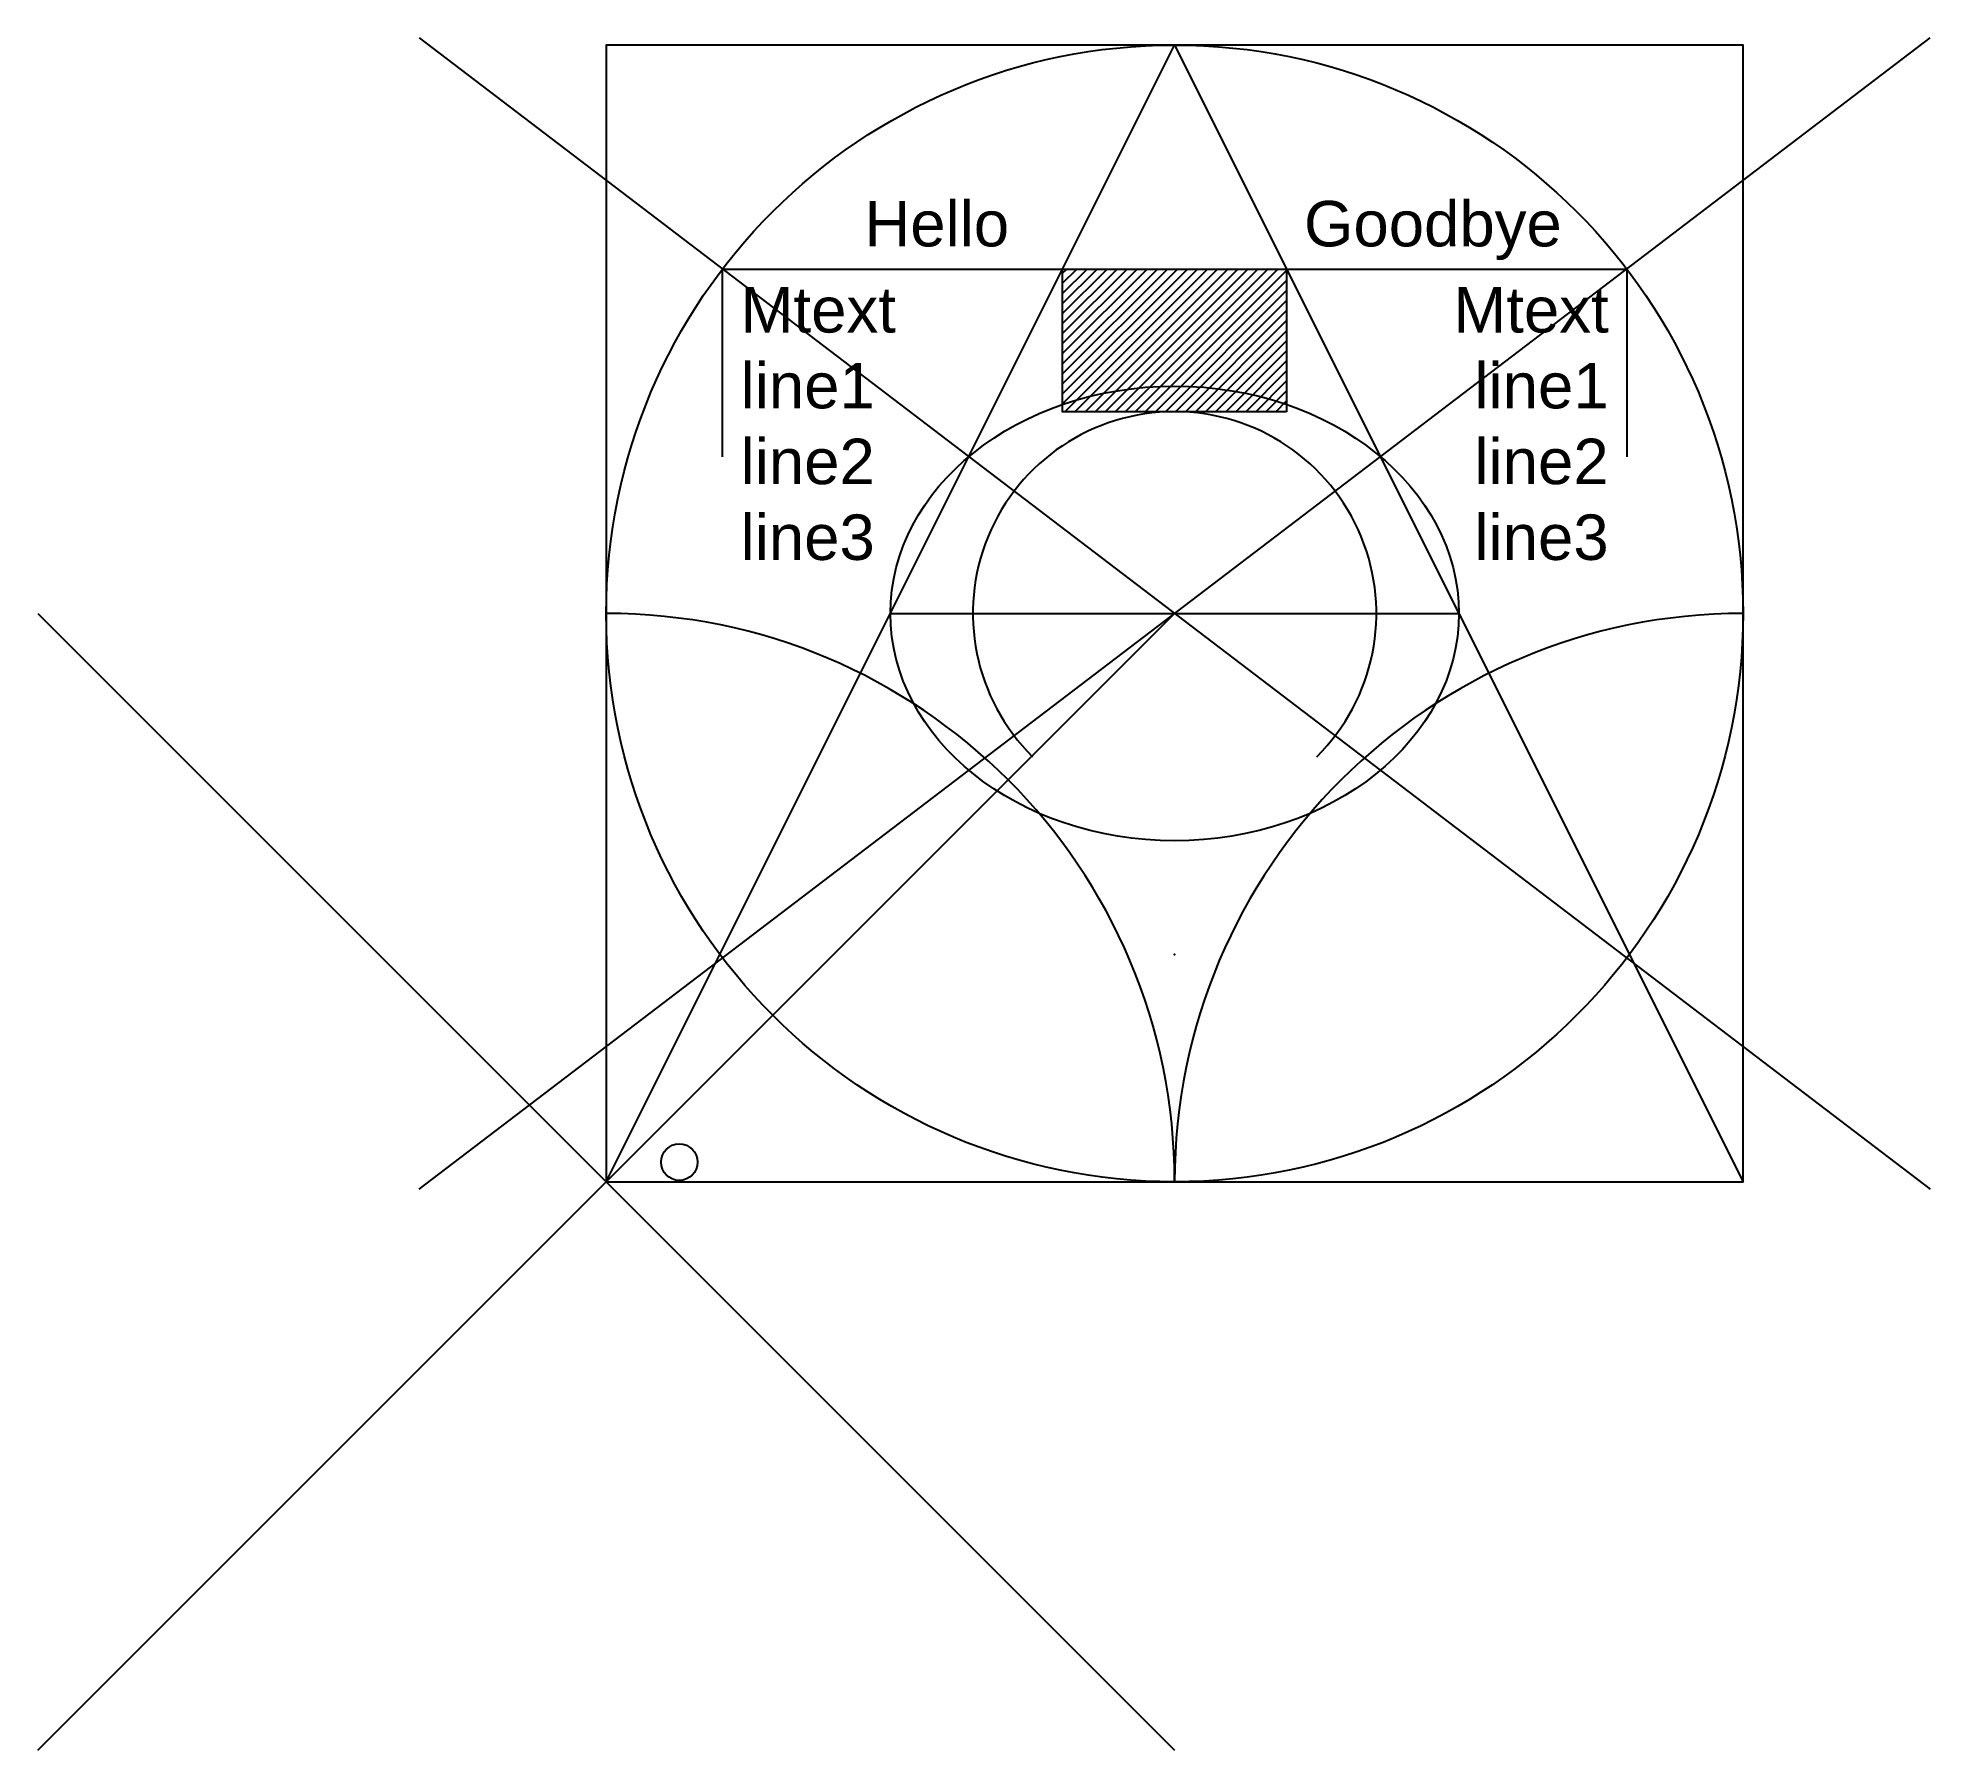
# Model space of a CAD drawing. Header units: millimetres. Extents: x -50 to 116, y -50 to 101.
import ezdxf

# ---------------------------------------------------------------- set-up
doc = ezdxf.new("R2010")
doc.units = ezdxf.units.MM
doc.header["$MEASUREMENT"] = 0
doc.styles.get("Standard").update_dxf_attribs({"font": 'arial.ttf'})

# ---------------------------------------------------------------- blocks, each defined once
blk = doc.blocks.new('my_block')
blk.add_circle((163.2, 43.9), 40.8)

msp = doc.modelspace()

# ---------------------------------------------------------------- hatches: boundary and pattern name
h = msp.add_hatch()
h.set_pattern_fill('ANSI31', color=256, scale=5)
h.paths.add_polyline_path([(59.85, 80.3), (40.15, 80.3), (40.15, 67.75), (59.85, 67.75)])

# ---------------------------------------------------------------- linework, layer by layer
at = {"color": 3}
for p, q in [((-16.46, 100.64), (116.46, -0.64)), ((-16.46, -0.64), (116.46, 100.64))]:
    msp.add_line(p, q, dxfattribs=at)
for p, q in [((0, 0), (50, 100)), ((50, 100), (100, 0)), ((25, 50), (75, 50))]:
    msp.add_line(p, q)
at = {"color": 1}
for p, q in [((-50, 50), (50, -50)), ((-50, -50), (50, 50))]:
    msp.add_line(p, q, dxfattribs=at)
for points in [[(0, 0), (100, 0), (100, 100), (0, 100)], [(59.85, 67.75), (40.15, 67.75), (40.15, 80.3), (59.85, 80.3)]]:
    msp.add_lwpolyline(points, close=True)
msp.add_lwpolyline([(10.23, 63.79), (10.23, 80.3), (89.77, 80.3), (89.77, 63.79)])
msp.add_circle((50, 50), 50)
for centre, radius, start, end in [((50, 50), 17.75, 314.756, 225.244), ((0, 0), 50, 0, 90), ((100, 0), 50, 90, 180)]:
    msp.add_arc(centre, radius, start, end)
msp.add_ellipse((50, 50), major_axis=(-25, 0), ratio=0.8)
msp.add_point((50, 20))

# ---------------------------------------------------------------- block references
at = {"xscale": 0.03937007874015748, "yscale": 0.03937007874015748, "zscale": 0.03937007874015748}
msp.add_blockref('my_block', (0, 0), dxfattribs=at)

# ---------------------------------------------------------------- texts
for s, p in [('Hello', (22.71, 82.29)), ('Goodbye', (61.38, 82.29))]:
    msp.add_text(s, height=4).set_placement(p)
at = {"char_height": 4}
for insert, attachment_point in [((11.82, 78.71), 1), ((88.18, 78.71), 3)]:
    msp.add_mtext_dynamic_manual_height_columns('Mtext^Jline1\\Pline2\\Pline3', width=36.0629, gutter_width=44.65, heights=[0], dxfattribs=dict(at, insert=insert, attachment_point=attachment_point))

doc.saveas('drawing.dxf')
